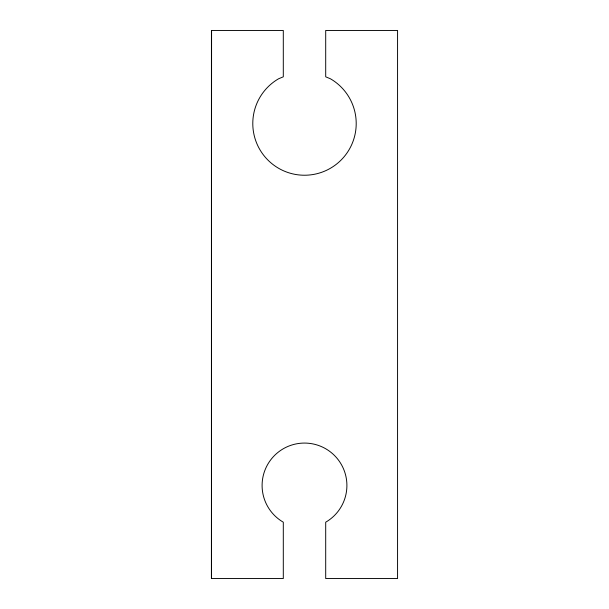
<?xml version="1.0" encoding="UTF-8"?>
<svg xmlns="http://www.w3.org/2000/svg" width="609" height="609" viewBox="0 0 609 609"><rect width="100%" height="100%" fill="white"/><g stroke="black" fill="none" stroke-linecap="round" stroke-linejoin="round"><path stroke-width="0.91" d="M211.43 578.55L211.43 30.45L283.299 30.45L283.299 76.818L278.648 78.744A51.704 51.704 0 0 0 264.892 156.764A51.704 51.704 0 0 0 344.108 156.764A51.704 51.704 0 0 0 330.352 78.744L325.701 76.818L325.701 30.45L397.57 30.45L397.57 578.55L325.701 578.55L325.701 522.195A42.402 42.402 0 0 0 336.983 458.219A42.402 42.402 0 0 0 272.017 458.219A42.402 42.402 0 0 0 283.299 522.195L283.299 578.55L211.43 578.55L211.582 30.45"/></g></svg>
